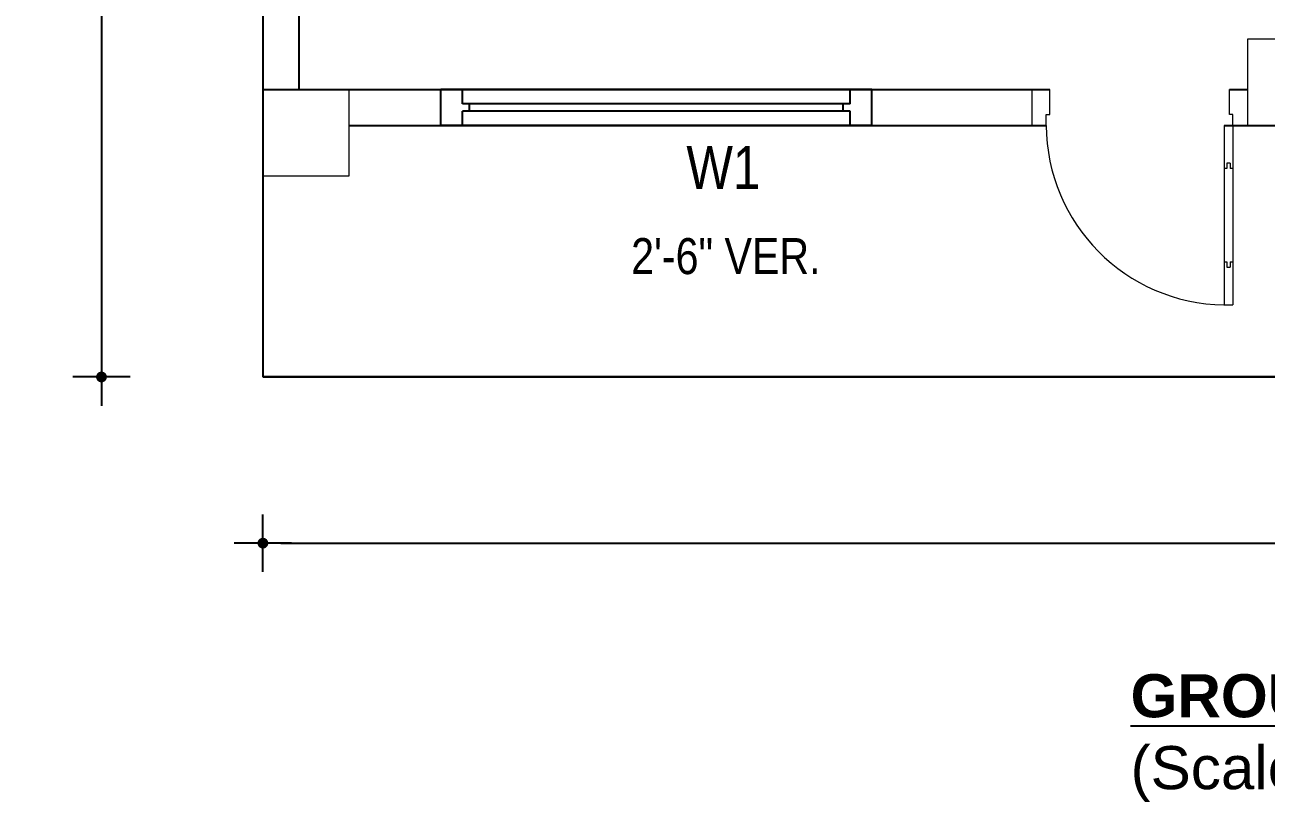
# Model space of a CAD drawing. Header units: inches. Extents: x -4010 to 92088, y -38563 to -1318.
# Drawn here: x 43043.2 to 43216, y -26067.2 to -25959.1 of the extents above; entities that cross this region are included whole.
import ezdxf

# ---------------------------------------------------------------- set-up
doc = ezdxf.new("R2010")
doc.units = ezdxf.units.IN
doc.header["$MEASUREMENT"] = 0
doc.header["$PDMODE"] = 99
for name, color, linetype, lineweight in [('1-FOUNDATION DIM', 31, 'Continuous', 5), ('Colour 09', 210, 'Continuous', 9), ('door', 132, 'Continuous', 15), ('Slab Line', 5, 'Continuous', 30)]:
    doc.layers.add(name, color=color, linetype=linetype, lineweight=lineweight)
for name, color, linetype in [('Brick wall', 3, 'Continuous'), ('col', 5, 'Continuous'), ('TEX', 7, 'Continuous'), ('WINDOOR', 7, 'Continuous')]:
    doc.layers.add(name, color=color, linetype=linetype)
doc.styles.add('ARIAL', font='arial.ttf')
doc.styles.get("Standard").update_dxf_attribs({"font": 'ARIALN.TTF'})
doc.dimstyles.new('3-8', dxfattribs={"dimscale": 1.25, "dimtxt": 6, "dimasz": 2, "dimexe": 0.18, "dimexo": 6, "dimgap": 0, "dimtad": 0, "dimdec": 0, "dimzin": 3, "dimdsep": 46, "dimlunit": 3, "dimtxsty": 'ARIAL', "dimblk": 'DD', "dimcen": 1, "dimse1": 1, "dimse2": 1, "dimclrd": 256, "dimclrt": 256, "dimadec": 0, "dimazin": 0, "dimtfac": 0.5, "dimtdec": 0, "dimtmove": 2, "dimatfit": 0, "dimfxl": 0.18, "dimtvp": 0.75, "dimfrac": 1, "dimtolj": 1, "dimtzin": 0, "dimarcsym": 0})

# ---------------------------------------------------------------- blocks, each defined once
blk = doc.blocks.new('A$C30843580')
at = {"layer": 'Colour 09'}
for p, q in [((0, 12), (12, 12)), ((0, 0), (0, 12)), ((12, 12), (12, 0)), ((12, 0), (0, 0))]:
    blk.add_line(p, q, dxfattribs=at)
blk = doc.blocks.new('DD')
for p, q in [((0, 1.6), (0, -1.6)), ((-1.6, 0), (1.6, 0))]:
    blk.add_line(p, q)
at = {"const_width": 0.3}
blk.add_lwpolyline([(-0.15, 0, 1), (0.15, 0, 1)], format="xyb", close=True, dxfattribs=at)
blk = doc.blocks.new('*D839')
at = {"layer": 'col', "lineweight": -2}
blk.add_line((43053.91, -25603.59), (43053.91, -26005.59), dxfattribs=at)
at = {"layer": 'Defpoints', "color": 0}
for p in [(43076.38, -25601.09), (43053.91, -26008.09), (43076.38, -26008.09)]:
    blk.add_point(p, dxfattribs=at)
at = {"layer": 'col', "lineweight": -2, "xscale": 2.5, "yscale": 2.5, "zscale": 2.5}
for p, rotation in [((43053.91, -25601.09), 90), ((43053.91, -26008.09), 270)]:
    blk.add_blockref('DD', p, dxfattribs=dict(at, rotation=rotation))
at = {"layer": 'col', "insert": (43048.16, -25804.59), "char_height": 7.5, "attachment_point": 5, "rotation": 90, "style": 'ARIAL'}
blk.add_mtext('\\A1;33\'-11"', dxfattribs=at)
blk = doc.blocks.new('*D841')
at = {"layer": 'col', "lineweight": -2}
blk.add_line((43078.88, -26031.21), (43517.88, -26031.21), dxfattribs=at)
at = {"layer": 'Defpoints', "color": 0}
for p in [(43076.38, -26007.87), (43520.38, -26008.09), (43520.38, -26031.21)]:
    blk.add_point(p, dxfattribs=at)
at = {"layer": 'col', "lineweight": -2, "xscale": 2.5, "yscale": 2.5, "zscale": 2.5, "rotation": 180}
blk.add_blockref('DD', (43076.38, -26031.21), dxfattribs=at)
at = {"layer": 'col', "lineweight": -2, "xscale": 2.5, "yscale": 2.5, "zscale": 2.5}
blk.add_blockref('DD', (43520.38, -26031.21), dxfattribs=at)
at = {"layer": 'col', "insert": (43298.38, -26025.46), "char_height": 7.5, "attachment_point": 5, "style": 'ARIAL'}
blk.add_mtext("\\A1;35'-10''", dxfattribs=at)
blk = doc.blocks.new('D30')
at = {"layer": 'door'}
for p, q in [((2, 5), (2, 29.97)), ((3.25, 29.97), (2, 29.97)), ((3.25, 5), (3.25, 29.97)), ((2.4, 23.97), (2.4, 24.72)), ((2.85, 24.72), (2.4, 24.72)), ((2.85, 23.97), (2.85, 24.72)), ((2.4, 23.97), (2, 23.97)), ((3.25, 23.97), (2.85, 23.97)), ((2, 11), (2.4, 11)), ((2.4, 10.25), (2.4, 11)), ((2.85, 10.25), (2.85, 11)), ((2.85, 11), (3.25, 11)), ((2.4, 10.25), (2.85, 10.25)), ((0, 0), (0, 5)), ((0, 5), (2, 5)), ((2, 5), (2, 3.5)), ((2, 5), (3.25, 5)), ((2, 3.5), (2.5, 3.5)), ((2.5, 3.5), (2.5, 0)), ((28, 3.5), (27.5, 3.5)), ((27.5, 3.5), (27.5, 0)), ((30, 5), (28, 5)), ((28, 5), (28, 3.5)), ((30, 0), (30, 5)), ((2.5, 0), (0, 0)), ((27.5, 0), (30, 0))]:
    blk.add_line(p, q, dxfattribs=at)
blk.add_arc((2.89, 4.86), 25.11, 0.3204, 89.1727, dxfattribs=at)
blk = doc.blocks.new('W-1')
at = {"layer": 'WINDOOR'}
for p, q in [((-60, 0), (-60, -5)), ((-60, 0), (-57, 0)), ((-60, 0), (0, 0)), ((-57, 0), (-57, -2)), ((-3, 0), (-3, -2)), ((0, 0), (0, -5)), ((-57, -2), (-3, -2)), ((-57, -3), (-57, -5)), ((-57, -3), (-3, -3)), ((-56, -2), (-56, -3)), ((-4, -2), (-4, -3)), ((-3, -3), (-3, -5)), ((-57, -5), (-60, -5)), ((-60, -5), (0, -5)), ((0, -5), (-3, -5))]:
    blk.add_line(p, q, dxfattribs=at)

msp = doc.modelspace()

# ---------------------------------------------------------------- linework, layer by layer
at = {"layer": 'Brick wall'}
for p, q in [((43076.377, -25642.089), (43076.377, -25980.089)), ((43081.377, -25843.089), (43081.377, -25968.089)), ((43076.377, -25968.089), (43185.917, -25968.089)), ((43210.917, -25968.089), (43213.417, -25968.089)), ((43210.917, -25968.089), (43213.417, -25968.089)), ((43088.377, -25973.089), (43185.417, -25973.089)), ((43210.167, -25973.089), (43225.417, -25973.089)), ((43210.167, -25973.089), (43213.417, -25973.089))]:
    msp.add_line(p, q, dxfattribs=at)
at = {"layer": 'col'}
msp.add_line((43076.377, -25980.089), (43076.377, -26008.089), dxfattribs=at)
at = {"layer": 'Slab Line'}
msp.add_line((43076.377, -26008.089), (43220.417, -26008.089), dxfattribs=at)

# ---------------------------------------------------------------- block references
at = {"layer": '1-FOUNDATION DIM', "rotation": 180}
msp.add_blockref('D30', (43213.417, -25968.089), dxfattribs=at)
at = {"layer": 'Colour 09', "xscale": -1}
for p in [(43225.417, -25973.089), (43088.377, -25980.089)]:
    msp.add_blockref('A$C30843580', p, dxfattribs=at)
at = {"layer": 'WINDOOR', "ltscale": 10, "rotation": 180}
msp.add_blockref('W-1', (43101.147, -25973.089), dxfattribs=at)

# ---------------------------------------------------------------- texts
at = {"layer": 'TEX', "linetype": 'ByBlock'}
for s, insert, char_height, width, attachment_point in [('{\\fArial Narrow|b0|i0|c0|p34;W1}', (43135.327, -25981.94), 6, 18.77154, 7), ('2\'-6" VER.', (43140.825, -25993.84), 5, 75.17356, 8)]:
    msp.add_mtext(s, dxfattribs=dict(at, insert=insert, char_height=char_height, width=width, attachment_point=attachment_point))
at = {"layer": 'TEX', "insert": (43197.165, -26049.441), "char_height": 6, "width": 271.47295, "attachment_point": 1}
msp.add_mtext('{\\fArial Rounded MT Bold|b0|i0|c0|p34;\\LGROUND AND 2ND FLOOR PLAN\\P\\fArial|b0|i0|c0|p34;\\l(Scale: 1:100)}', dxfattribs=at)

# ---------------------------------------------------------------- dimensions: what is measured, and where the dimension line sits
at = {"layer": 'col'}
dim = msp.add_linear_dim(base=(43053.911, -26008.089), p1=(43076.377, -25601.089), p2=(43076.377, -26008.089), angle=90, dimstyle='3-8', dxfattribs=at)
dim.commit()
dim.dimension.update_dxf_attribs({"geometry": '*D839', "text_midpoint": (43048.163, -25804.589)})
dim = msp.add_linear_dim(base=(43520.377, -26031.207), p1=(43076.377, -26007.871), p2=(43520.377, -26008.089), text="35'-10''", dimstyle='3-8', dxfattribs=at)
dim.commit()
dim.dimension.update_dxf_attribs({"geometry": '*D841', "text_midpoint": (43298.377, -26025.46)})

doc.saveas('drawing.dxf')
